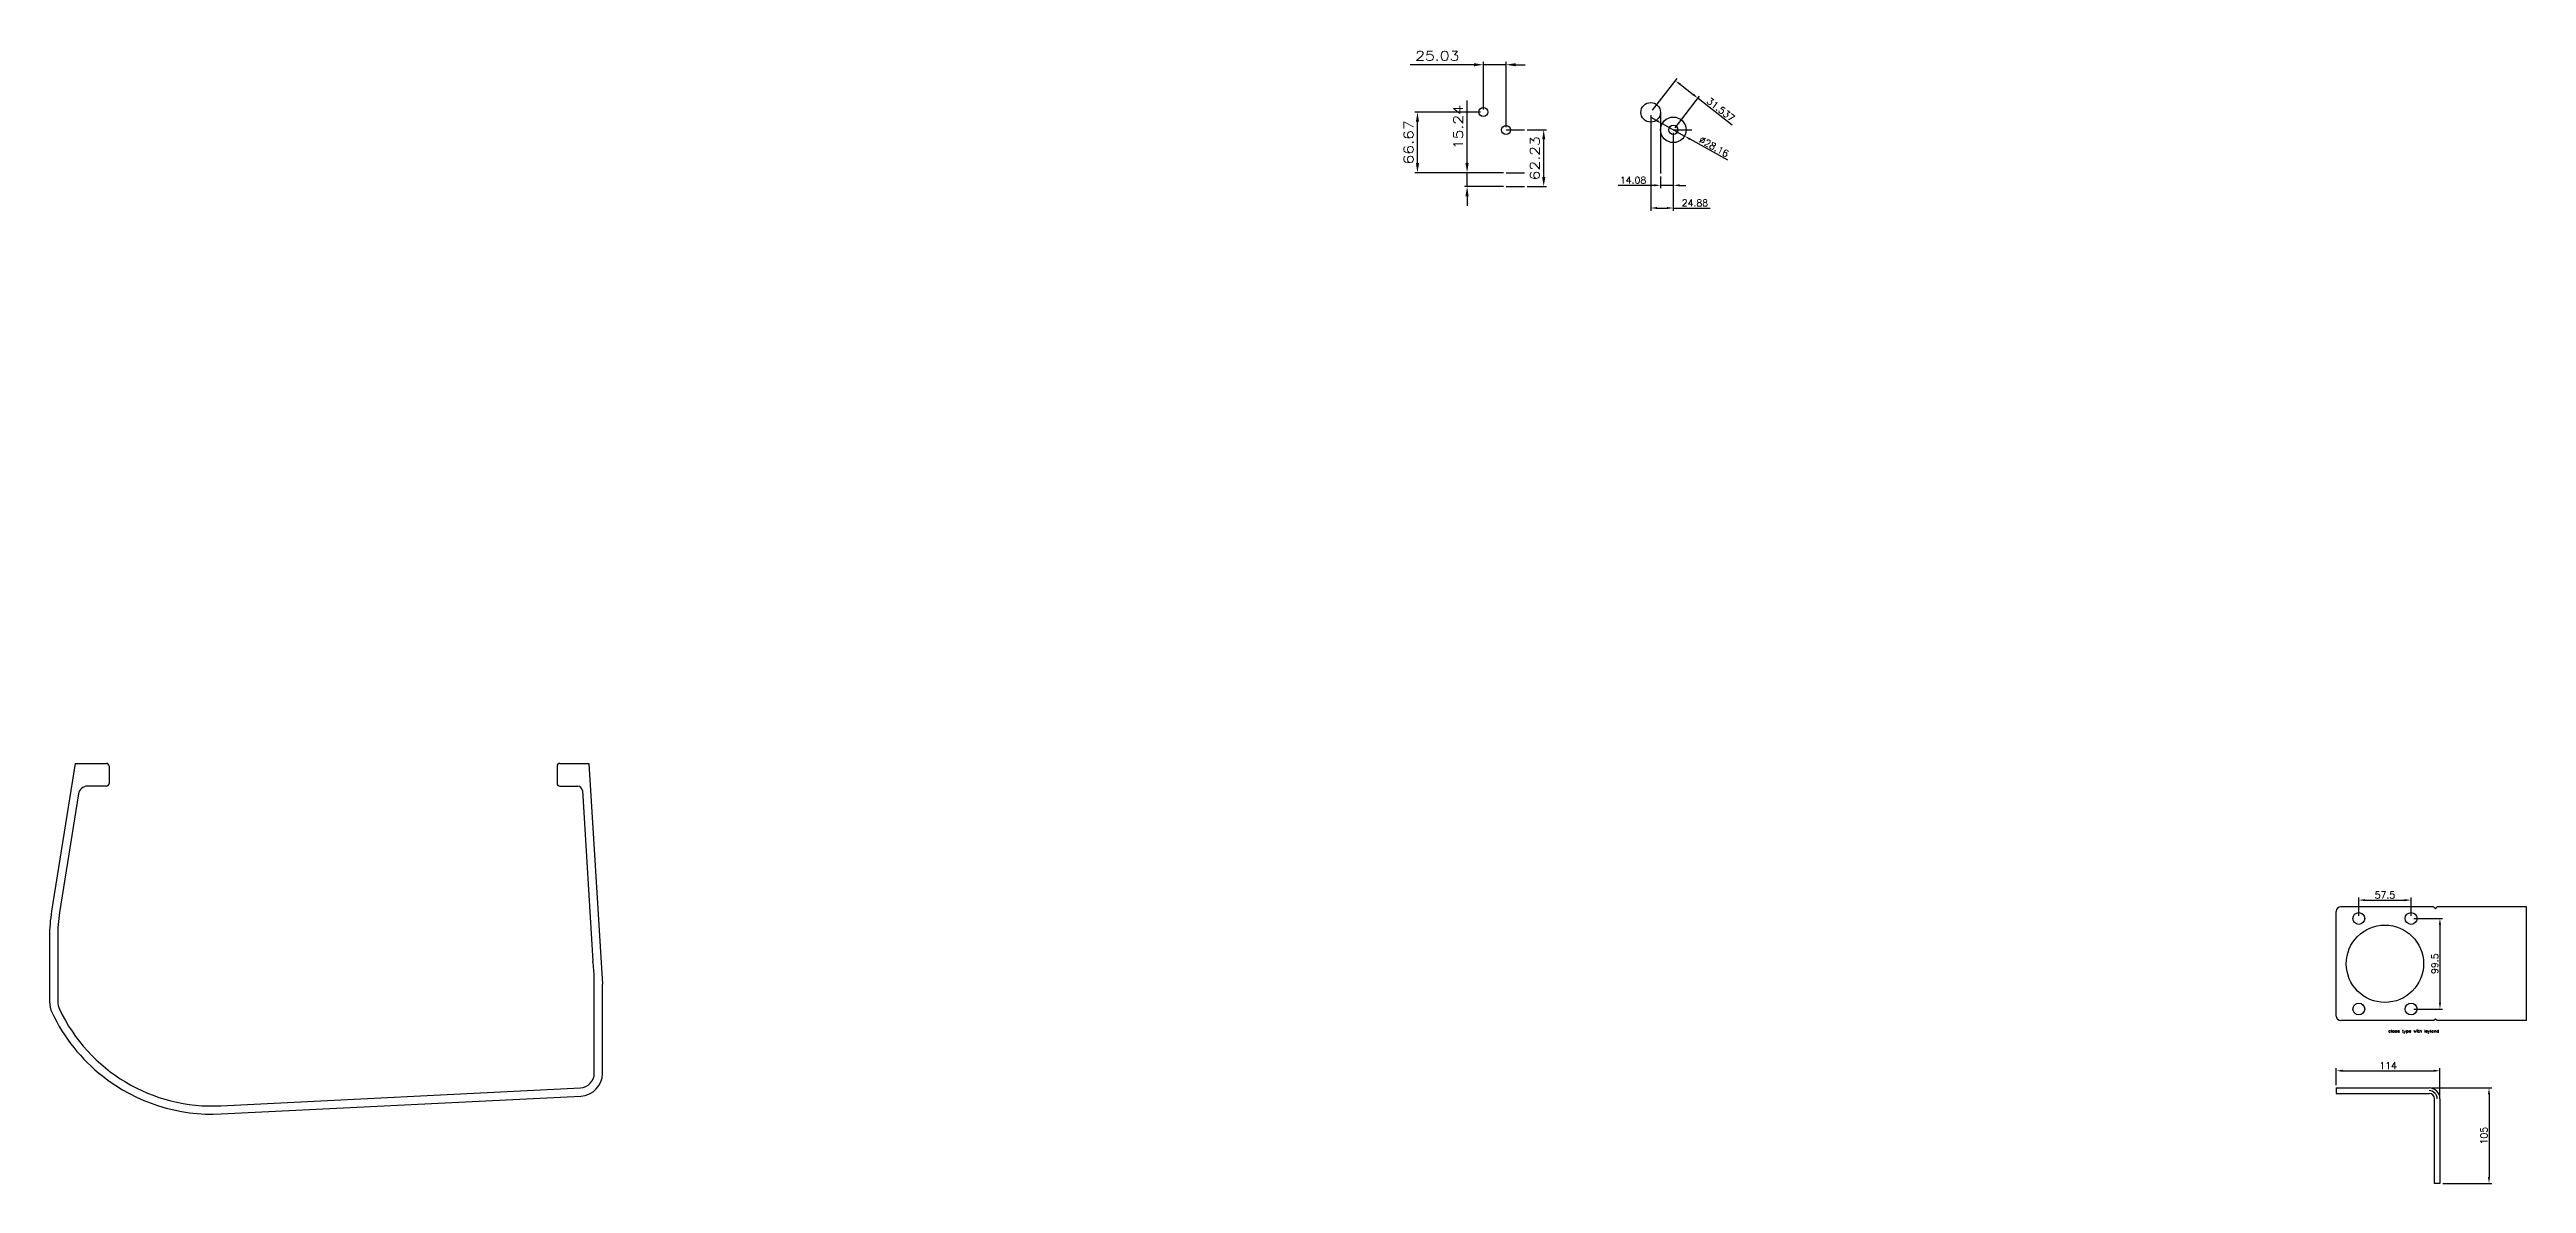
# Model space of a CAD drawing. Header units: millimetres. Extents: x -3508 to 12243, y -3609 to 4092.
# Drawn here: x 4794 to 7518, y -2157 to -911 of the extents above; entities that cross this region are included whole.
import ezdxf

# ---------------------------------------------------------------- set-up
doc = ezdxf.new("R2010")
doc.units = ezdxf.units.MM
doc.header["$LTSCALE"] = 0.3
doc.header["$PDSIZE"] = -50
doc.layers.add('AM_5', color=3, linetype='Continuous', lineweight=25)
doc.styles.add('rs', font='romans.shx')
doc.styles.get("Standard").update_dxf_attribs({"font": 'romans.shx', "width": 1.2})
doc.dimstyles.new('AM_ISO$0', dxfattribs={"dimtxt": 3.5, "dimasz": 3.5, "dimexe": 1, "dimexo": 1, "dimgap": 1.5, "dimtad": 1, "dimdsep": 46, "dimtxsty": 'Standard', "dimcen": 0, "dimclrd": 256, "dimclre": 256, "dimclrt": 2, "dimadec": 0, "dimazin": 2, "dimtp": 0.1, "dimtm": 0.1, "dimtfac": 0.71, "dimtdec": 3, "dimtmove": 0, "dimatfit": 3, "dimfxl": 0, "dimlwd": -1, "dimlwe": -1, "dimarcsym": 0})
doc.dimstyles.new('sarab$0', dxfattribs={"dimscale": 3, "dimtxt": 2.5, "dimasz": 2.3, "dimexe": 1, "dimexo": 1, "dimtad": 1, "dimdec": 3, "dimdsep": 46, "dimtxsty": 'rs', "dimcen": 0, "dimclrd": 1, "dimclre": 1, "dimclrt": 7, "dimadec": 3, "dimazin": 2, "dimtfac": 1, "dimtdec": 3, "dimtmove": 0, "dimatfit": 3, "dimfxl": 0, "dimarcsym": 0})
doc.dimstyles.new('sarab$3', dxfattribs={"dimscale": 3, "dimtxt": 2.5, "dimasz": 2.3, "dimexe": 1, "dimexo": 1, "dimtad": 1, "dimdec": 3, "dimdsep": 46, "dimtxsty": 'rs', "dimcen": 0, "dimclrd": 1, "dimclre": 1, "dimclrt": 7, "dimadec": 3, "dimazin": 2, "dimtfac": 1, "dimtdec": 3, "dimtmove": 0, "dimatfit": 3, "dimfxl": 0, "dimarcsym": 0})

# ---------------------------------------------------------------- blocks, each defined once
blk = doc.blocks.new('*D854')
at = {"layer": 'AM_5', "color": 1, "lineweight": -2, "transparency": 16777216}
for p, q in [((7333.2, -1863), (7333.2, -1842.8)), ((7340.1, -1845.8), (7383.8, -1845.8)), ((7390.7, -1863), (7390.7, -1842.8))]:
    blk.add_line(p, q, dxfattribs=at)
at = {"layer": 'AM_5', "color": 1, "transparency": 16777216}
for points in [[(7340.1, -1844.7), (7340.1, -1847), (7333.2, -1845.8)], [(7383.8, -1844.7), (7383.8, -1847), (7390.7, -1845.8)]]:
    blk.add_solid(points, dxfattribs=at)
at = {"layer": 'Defpoints', "color": 0, "transparency": 16777216}
for p in [(7390.7, -1845.8), (7333.2, -1866), (7390.7, -1866)]:
    blk.add_point(p, dxfattribs=at)
at = {"layer": 'AM_5', "color": 7, "transparency": 16777216, "insert": (7362, -1840.2), "char_height": 7.5, "attachment_point": 5, "style": 'rs'}
blk.add_mtext('57.5', dxfattribs=at)
blk = doc.blocks.new('*D855')
at = {"layer": 'AM_5', "color": 1, "lineweight": -2, "transparency": 16777216}
for p, q in [((7393.7, -1866), (7425.4, -1866)), ((7422.4, -1872.9), (7422.4, -1958.6)), ((7393.7, -1965.5), (7425.4, -1965.5))]:
    blk.add_line(p, q, dxfattribs=at)
at = {"layer": 'AM_5', "color": 1, "transparency": 16777216}
for points in [[(7421.3, -1872.9), (7423.6, -1872.9), (7422.4, -1866)], [(7421.3, -1958.6), (7423.6, -1958.6), (7422.4, -1965.5)]]:
    blk.add_solid(points, dxfattribs=at)
at = {"layer": 'Defpoints', "color": 0, "transparency": 16777216}
for p in [(7390.7, -1866), (7390.7, -1965.5), (7422.4, -1965.5)]:
    blk.add_point(p, dxfattribs=at)
at = {"layer": 'AM_5', "color": 7, "transparency": 16777216, "insert": (7416.8, -1915.7), "char_height": 7.5, "attachment_point": 5, "rotation": 90, "style": 'rs'}
blk.add_mtext('99.5', dxfattribs=at)
blk = doc.blocks.new('*D856')
at = {"layer": 'AM_5', "color": 1, "lineweight": -2, "transparency": 16777216}
for p, q in [((7413.5, -2052.2), (7479.4, -2052.2)), ((7476.4, -2059.1), (7476.4, -2150.3)), ((7425.5, -2157.2), (7479.4, -2157.2))]:
    blk.add_line(p, q, dxfattribs=at)
at = {"layer": 'AM_5', "color": 1, "transparency": 16777216}
for points in [[(7475.2, -2059.1), (7477.5, -2059.1), (7476.4, -2052.2)], [(7475.2, -2150.3), (7477.5, -2150.3), (7476.4, -2157.2)]]:
    blk.add_solid(points, dxfattribs=at)
at = {"layer": 'Defpoints', "color": 0, "transparency": 16777216}
for p in [(7410.5, -2052.2), (7422.5, -2157.2), (7476.4, -2157.2)]:
    blk.add_point(p, dxfattribs=at)
at = {"layer": 'AM_5', "color": 7, "transparency": 16777216, "insert": (7470.8, -2104.7), "char_height": 7.5, "attachment_point": 5, "rotation": 90, "style": 'rs'}
blk.add_mtext('105', dxfattribs=at)
blk = doc.blocks.new('*D857')
at = {"layer": 'AM_5', "color": 1, "lineweight": -2, "transparency": 16777216}
for p, q in [((7308.5, -2049.2), (7308.5, -2030.4)), ((7315.4, -2033.4), (7415.6, -2033.4)), ((7422.5, -2061.2), (7422.5, -2030.4))]:
    blk.add_line(p, q, dxfattribs=at)
at = {"layer": 'AM_5', "color": 1, "transparency": 16777216}
for points in [[(7315.4, -2032.2), (7315.4, -2034.5), (7308.5, -2033.4)], [(7415.6, -2032.2), (7415.6, -2034.5), (7422.5, -2033.4)]]:
    blk.add_solid(points, dxfattribs=at)
at = {"layer": 'Defpoints', "color": 0, "transparency": 16777216}
for p in [(7422.5, -2033.4), (7308.5, -2052.2), (7422.5, -2064.2)]:
    blk.add_point(p, dxfattribs=at)
at = {"layer": 'AM_5', "color": 7, "transparency": 16777216, "insert": (7365.5, -2027.8), "char_height": 7.5, "attachment_point": 5, "style": 'rs'}
blk.add_mtext('114', dxfattribs=at)
blk = doc.blocks.new('*D1088')
at = {"layer": 'AM_5', "linetype": 'ByBlock', "transparency": 16777216}
for p, q in [((6419, -999.4), (6440, -999.4)), ((6437, -1051.2), (6437, -1009.9)), ((6419, -1061.7), (6440, -1061.7))]:
    blk.add_line(p, q, dxfattribs=at)
at = {"layer": 'AM_5', "transparency": 16777216}
for points in [[(6435.3, -1009.9), (6438.8, -1009.9), (6437, -999.4)], [(6435.3, -1051.2), (6438.8, -1051.2), (6437, -1061.7)]]:
    blk.add_solid(points, dxfattribs=at)
at = {"layer": 'Defpoints', "color": 0, "transparency": 16777216}
for p in [(6416, -999.4), (6437, -999.4), (6416, -1061.7)]:
    blk.add_point(p, dxfattribs=at)
at = {"layer": 'AM_5', "color": 2, "transparency": 16777216, "insert": (6427.3, -1030.6), "char_height": 10.5, "attachment_point": 5, "rotation": 90}
blk.add_mtext('62.23', dxfattribs=at)
blk = doc.blocks.new('*D1089')
at = {"layer": 'AM_5', "linetype": 'ByBlock', "transparency": 16777216}
for p, q in [((6352.8, -1035.9), (6352.8, -967.2)), ((6392.7, -1046.4), (6349.8, -1046.4)), ((6392.7, -1061.7), (6349.8, -1061.7)), ((6352.8, -1061.7), (6352.8, -1046.4)), ((6352.8, -1072.2), (6352.8, -1082.7))]:
    blk.add_line(p, q, dxfattribs=at)
at = {"layer": 'AM_5', "transparency": 16777216}
for points in [[(6351, -1035.9), (6354.5, -1035.9), (6352.8, -1046.4)], [(6351, -1072.2), (6354.5, -1072.2), (6352.8, -1061.7)]]:
    blk.add_solid(points, dxfattribs=at)
at = {"layer": 'Defpoints', "color": 0, "transparency": 16777216}
for p in [(6352.8, -1046.4), (6395.7, -1046.4), (6395.7, -1061.7)]:
    blk.add_point(p, dxfattribs=at)
at = {"layer": 'AM_5', "color": 2, "transparency": 16777216, "insert": (6343, -996.3), "char_height": 10.5, "attachment_point": 5, "rotation": 90}
blk.add_mtext('15.24', dxfattribs=at)
blk = doc.blocks.new('*D1090')
at = {"layer": 'AM_5', "linetype": 'ByBlock', "transparency": 16777216}
for p, q in [((6367.7, -979.8), (6295.2, -979.8)), ((6298.2, -1035.9), (6298.2, -990.3)), ((6392.7, -1046.4), (6295.2, -1046.4))]:
    blk.add_line(p, q, dxfattribs=at)
at = {"layer": 'AM_5', "transparency": 16777216}
for points in [[(6296.5, -990.3), (6300, -990.3), (6298.2, -979.8)], [(6296.5, -1035.9), (6300, -1035.9), (6298.2, -1046.4)]]:
    blk.add_solid(points, dxfattribs=at)
at = {"layer": 'Defpoints', "color": 0, "transparency": 16777216}
for p in [(6298.2, -979.8), (6370.7, -979.8), (6395.7, -1046.4)]:
    blk.add_point(p, dxfattribs=at)
at = {"layer": 'AM_5', "color": 2, "transparency": 16777216, "insert": (6288.5, -1013.1), "char_height": 10.5, "attachment_point": 5, "rotation": 90}
blk.add_mtext('66.67', dxfattribs=at)
blk = doc.blocks.new('*D1091')
at = {"layer": 'AM_5', "linetype": 'ByBlock', "transparency": 16777216}
for p, q in [((6370.7, -976.8), (6370.7, -924.7)), ((6395.7, -996.4), (6395.7, -924.7)), ((6360.2, -927.7), (6290.3, -927.7)), ((6395.7, -927.7), (6370.7, -927.7)), ((6406.2, -927.7), (6416.7, -927.7))]:
    blk.add_line(p, q, dxfattribs=at)
at = {"layer": 'AM_5', "transparency": 16777216}
for points in [[(6360.2, -926), (6360.2, -929.5), (6370.7, -927.7)], [(6406.2, -926), (6406.2, -929.5), (6395.7, -927.7)]]:
    blk.add_solid(points, dxfattribs=at)
at = {"layer": 'Defpoints', "color": 0, "transparency": 16777216}
for p in [(6370.7, -927.7), (6370.7, -979.8), (6395.7, -999.4)]:
    blk.add_point(p, dxfattribs=at)
at = {"layer": 'AM_5', "color": 2, "transparency": 16777216, "insert": (6320, -918), "char_height": 10.5, "attachment_point": 5}
blk.add_mtext('25.03', dxfattribs=at)
blk = doc.blocks.new('*D1092')
at = {"layer": 'AM_5', "color": 1, "lineweight": -2, "transparency": 16777216}
for p, q in [((6556.5, -977.7), (6583.7, -942.8)), ((6587.3, -949.4), (6601.3, -960.3)), ((6581.4, -997.1), (6608.5, -962.2)), ((6606.7, -964.6), (6644.4, -993.9))]:
    blk.add_line(p, q, dxfattribs=at)
at = {"layer": 'AM_5', "color": 1, "transparency": 16777216}
for points in [[(6588, -948.5), (6586.6, -950.3), (6581.8, -945.2)], [(6602, -959.4), (6600.5, -961.2), (6606.7, -964.6)]]:
    blk.add_solid(points, dxfattribs=at)
at = {"layer": 'Defpoints', "color": 0, "transparency": 16777216}
for p in [(6554.7, -980.1), (6606.7, -964.6), (6579.5, -999.4)]:
    blk.add_point(p, dxfattribs=at)
at = {"layer": 'AM_5', "color": 7, "transparency": 16777216, "insert": (6631.7, -976.9), "char_height": 7.5, "attachment_point": 5, "rotation": 322.0836, "style": 'rs'}
blk.add_mtext('31.537', dxfattribs=at)
blk = doc.blocks.new('*D1093')
at = {"layer": 'AM_5', "color": 1, "lineweight": -2, "transparency": 16777216}
for p, q in [((6554.7, -983.1), (6554.7, -1088.2)), ((6579.5, -1002.4), (6579.5, -1088.2)), ((6561.6, -1085.2), (6572.6, -1085.2)), ((6579.5, -1085.2), (6620.2, -1085.2))]:
    blk.add_line(p, q, dxfattribs=at)
at = {"layer": 'AM_5', "color": 1, "transparency": 16777216}
for points in [[(6561.6, -1084), (6561.6, -1086.3), (6554.7, -1085.2)], [(6572.6, -1084), (6572.6, -1086.3), (6579.5, -1085.2)]]:
    blk.add_solid(points, dxfattribs=at)
at = {"layer": 'Defpoints', "color": 0, "transparency": 16777216}
for p in [(6554.7, -980.1), (6579.5, -999.4), (6579.5, -1085.2)]:
    blk.add_point(p, dxfattribs=at)
at = {"layer": 'AM_5', "color": 7, "transparency": 16777216, "insert": (6603.3, -1079.6), "char_height": 7.5, "attachment_point": 5, "style": 'rs'}
blk.add_mtext('24.88', dxfattribs=at)
blk = doc.blocks.new('*D1094')
at = {"layer": 'AM_5', "color": 1, "lineweight": -2, "transparency": 16777216}
for p, q in [((6561.2, -989.1), (6555.2, -985.7)), ((6567.2, -992.4), (6591.8, -1006.1)), ((6639.3, -1032.6), (6597.9, -1009.5))]:
    blk.add_line(p, q, dxfattribs=at)
at = {"layer": 'AM_5', "color": 1, "transparency": 16777216}
for points in [[(6561.8, -988.1), (6560.7, -990.1), (6567.2, -992.4)], [(6598.4, -1008.5), (6597.3, -1010.5), (6591.8, -1006.1)]]:
    blk.add_solid(points, dxfattribs=at)
at = {"layer": 'Defpoints', "color": 0, "transparency": 16777216}
for p in [(6567.2, -992.4), (6591.8, -1006.1)]:
    blk.add_point(p, dxfattribs=at)
at = {"layer": 'AM_5', "color": 7, "transparency": 16777216, "insert": (6624.3, -1017.8), "char_height": 7.5, "attachment_point": 5, "rotation": 330.8449, "style": 'rs'}
blk.add_mtext('∅28.16', dxfattribs=at)
blk = doc.blocks.new('*D1095')
at = {"layer": 'AM_5', "color": 1, "lineweight": -2, "transparency": 16777216}
for p, q in [((6558.6, -1060.3), (6519, -1060.3)), ((6565.5, -1050.4), (6565.5, -1063.3)), ((6579.5, -1060.3), (6565.5, -1060.3)), ((6579.5, -1048.3), (6579.5, -1063.3)), ((6586.4, -1060.3), (6593.3, -1060.3))]:
    blk.add_line(p, q, dxfattribs=at)
at = {"layer": 'AM_5', "color": 1, "transparency": 16777216}
for points in [[(6558.6, -1059.1), (6558.6, -1061.4), (6565.5, -1060.3)], [(6586.4, -1059.1), (6586.4, -1061.4), (6579.5, -1060.3)]]:
    blk.add_solid(points, dxfattribs=at)
at = {"layer": 'Defpoints', "color": 0, "transparency": 16777216}
for p in [(6565.5, -1047.4), (6565.5, -1060.3), (6579.5, -1045.3)]:
    blk.add_point(p, dxfattribs=at)
at = {"layer": 'AM_5', "color": 7, "transparency": 16777216, "insert": (6535.3, -1054.6), "char_height": 7.5, "attachment_point": 5, "style": 'rs'}
blk.add_mtext('14.08', dxfattribs=at)

msp = doc.modelspace()

# ---------------------------------------------------------------- linework, layer by layer
for p, q in [((6565.4648, -980.0559), (6565.4648, -1047.3856)), ((6395.6838, -999.4359), (6416.045, -999.4359)), ((6579.5448, -999.4359), (6599.9061, -999.4359)), ((6395.6838, -1046.4259), (6416.045, -1046.4259)), ((6395.6838, -1061.6659), (6416.045, -1061.6659)), ((4822.1857, -1695.6012), (4796.3995, -1858.0367)), ((4822.1857, -1695.6012), (4856.6857, -1695.6012)), ((4859.6857, -1698.6012), (4859.6857, -1717.6012)), ((5352.1857, -1698.6012), (5352.1857, -1717.6012)), ((5355.1857, -1695.6012), (5387.1857, -1695.6012)), ((5387.1857, -1695.6012), (5402.1857, -1938.0813)), ((4825.9912, -1729.0333), (4805.2882, -1859.4478)), ((4856.6857, -1720.6012), (4835.8675, -1720.6012)), ((5355.1857, -1720.6012), (5375.0148, -1720.6012)), ((5380.0053, -1725.2924), (5391.6227, -1913.0919)), ((7308.4661, -1973.2469), (7308.4661, -1858.2469)), ((7415.5161, -1853.2469), (7313.4661, -1853.2469)), ((7415.5161, -1853.2469), (7417.5161, -1855.2469)), ((7417.5161, -1855.2469), (7419.5161, -1853.2469)), ((7517.5661, -1853.2469), (7419.5161, -1853.2469)), ((7517.5661, -1978.2469), (7517.5661, -1853.2469)), ((4794.1857, -1886.0722), (4794.1857, -1957.2067)), ((4803.1857, -1886.1012), (4803.1857, -1957.2067)), ((5393.1857, -2036.1413), (5393.1857, -1931.1537)), ((5402.1857, -2036.1413), (5402.1857, -1938.0813)), ((7415.5161, -1978.2469), (7313.4661, -1978.2469)), ((7415.5161, -1978.2469), (7417.5161, -1976.2469)), ((7417.5161, -1976.2469), (7419.5161, -1978.2469)), ((7517.5661, -1978.2469), (7419.5161, -1978.2469)), ((4982.4611, -2071.8697), (5377.9836, -2052.1214)), ((4982.9099, -2080.8585), (5378.4324, -2061.1102)), ((7308.4661, -2052.2049), (7410.4661, -2052.2049)), ((7308.4661, -2052.2049), (7308.4661, -2058.2049)), ((7308.4661, -2058.2049), (7410.4661, -2058.2049)), ((7416.4661, -2157.2049), (7416.4661, -2064.2049)), ((7422.4661, -2064.2049), (7422.4661, -2157.2049)), ((7422.4661, -2157.2049), (7416.4661, -2157.2049))]:
    msp.add_line(p, q)
for centre, radius in [((6370.6538, -979.7559), 5), ((6554.6648, -980.0559), 10.8), ((6395.6838, -999.4359), 5), ((6579.5448, -999.2859), 14.08), ((6579.5448, -999.2859), 5), ((7361.9661, -1915.7469), 42.5), ((7333.2161, -1865.9969), 6.5), ((7390.7161, -1865.9969), 6.5), ((7333.2161, -1965.4969), 6.5), ((7390.7161, -1965.4969), 6.5)]:
    msp.add_circle(centre, radius)
for centre, radius, start, end in [((4856.6857, -1698.6012), 3, 0, 90), ((5355.1857, -1698.6012), 3, 90, 180), ((4835.8675, -1730.6012), 10, 90, 170.9796959), ((4856.6857, -1717.6012), 3, 270, 0), ((5355.1857, -1717.6012), 3, 180, 270), ((5375.0148, -1725.6012), 5, 3.539849, 90), ((4973.1857, -1886.1012), 179, 170.9796959, 180.0092612), ((4973.1857, -1886.1012), 170, 170.9796959, 180), ((7313.4661, -1858.2469), 5, 90, 180), ((5164.4357, -1941.8512), 229, 2.6774882, 7.2146165), ((4823.1857, -1957.2067), 29, 180, 205.3626863), ((4823.1857, -1957.2067), 20, 180, 205.3626844), ((4973.1857, -1886.1012), 195, 205.3626863, 231.8335077), ((4973.1857, -1886.1012), 186, 205.3626844, 272.8583946), ((7313.4661, -1973.2469), 5, 180, 270), ((4973.1857, -1886.1012), 195, 231.8335077, 272.8583946), ((5377.1857, -2036.1413), 16, 272.8583946, 0), ((5377.1857, -2036.1413), 25, 272.8583946, 0), ((7410.4661, -2064.2049), 12, 0, 90), ((7410.4661, -2064.2049), 9, 0, 90), ((7410.4661, -2064.2049), 6, 0, 90)]:
    msp.add_arc(centre, radius, start, end)

# ---------------------------------------------------------------- texts
at = {"width": 1.2}
msp.add_text('claas type with leyland', height=3, dxfattribs=at).set_placement((7365.7804, -1991.2657))

# ---------------------------------------------------------------- dimensions: what is measured, and where the dimension line sits
at = {"layer": 'AM_5'}
for base, p1, p2, angle, picture, middle in [((6370.6538, -927.7001), (6395.6838, -999.4359), (6370.6538, -979.7559), 0, '*D1091', (6319.9538, -917.9501)), ((6298.2157, -979.7559), (6395.6838, -1046.4259), (6370.6538, -979.7559), 90, '*D1090', (6288.4657, -1013.0909)), ((6352.7748, -1046.4259), (6395.6838, -1061.6659), (6395.6838, -1046.4259), 90, '*D1089', (6343.0248, -996.3259)), ((6437.0277, -999.4359), (6416.045, -1061.6659), (6416.045, -999.4359), 90, '*D1088', (6427.2777, -1030.5509))]:
    dim = msp.add_linear_dim(base=base, p1=p1, p2=p2, angle=angle, dimstyle='AM_ISO$0', override={"dimscale": 3}, dxfattribs=at)
    dim.commit()
    dim.dimension.update_dxf_attribs({"geometry": picture, "text_midpoint": middle})
dim = msp.add_aligned_dim(p1=(6554.6648, -980.0559), p2=(6579.5448, -999.4359), distance=44.1843, dimstyle='sarab$0', dxfattribs=at)
dim.commit()
dim.dimension.update_dxf_attribs({"geometry": '*D1092', "text_midpoint": (6631.727, -976.9456)})
for base, p1, p2, angle, picture, middle in [((6579.5448, -1085.1887), (6554.6648, -980.0559), (6579.5448, -999.4359), 0, '*D1093', (6603.3198, -1079.5637)), ((6565.4648, -1060.2545), (6579.5448, -1045.3123), (6565.4648, -1047.3856), 0, '*D1095', (6535.3255, -1054.6295)), ((7390.7161, -1845.8216), (7333.2161, -1865.9969), (7390.7161, -1865.9969), 0, '*D854', (7361.9661, -1840.1966)), ((7422.4176, -1965.4969), (7390.7161, -1865.9969), (7390.7161, -1965.4969), 90, '*D855', (7416.7926, -1915.7469)), ((7476.3973, -2157.2049), (7410.4661, -2052.2049), (7422.4661, -2157.2049), 90, '*D856', (7470.7723, -2104.7049))]:
    dim = msp.add_linear_dim(base=base, p1=p1, p2=p2, angle=angle, dimstyle='sarab$0', dxfattribs=at)
    dim.commit()
    dim.dimension.update_dxf_attribs({"geometry": picture, "text_midpoint": middle})
dim = msp.add_diameter_dim_2p(p1=(6567.2487, -992.4264), p2=(6591.8409, -1006.1453), dimstyle='sarab$3', dxfattribs=at)
dim.commit()
dim.dimension.update_dxf_attribs({"geometry": '*D1094', "text_midpoint": (6624.3329, -1017.83)})
dim = msp.add_linear_dim(base=(7422.4661, -2033.3805), p1=(7308.4661, -2052.2049), p2=(7422.4661, -2064.2049), dimstyle='sarab$0', dxfattribs=at)
dim.commit()
dim.dimension.update_dxf_attribs({"geometry": '*D857', "text_midpoint": (7365.4661, -2027.7555)})

doc.saveas('drawing.dxf')
